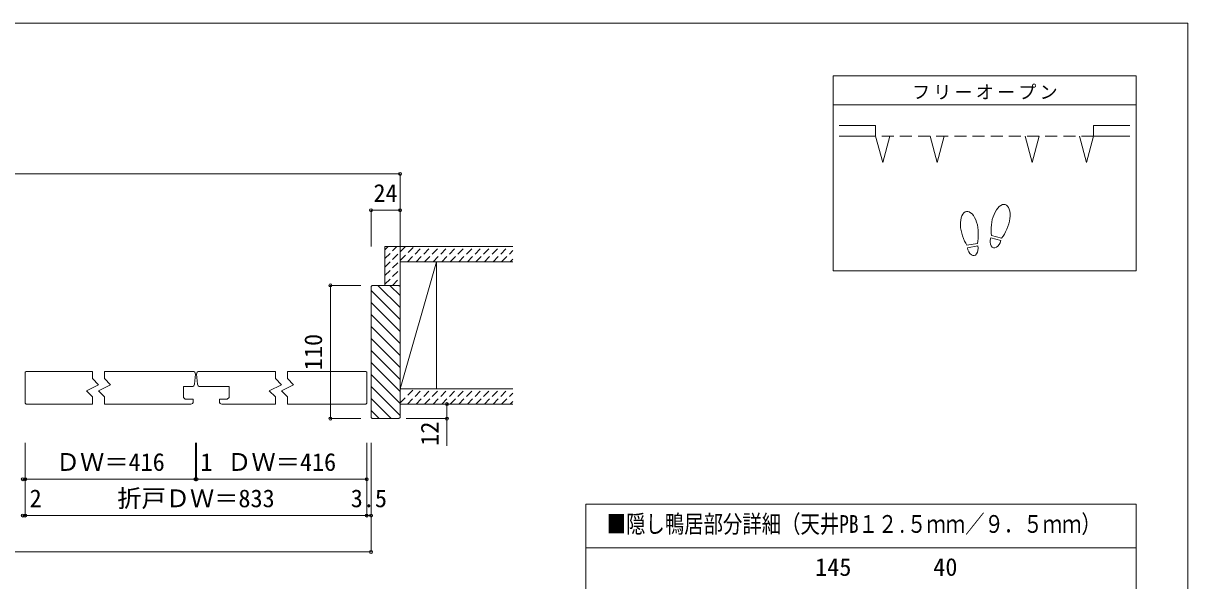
# Model space of a CAD drawing. Units: millimetres on the paper, with parts at other scales. Extents: x -197 to 198, y -138 to 137.
# Drawn here: x 5.5 to 197.8, y 45 to 137 of the extents above; entities that cross this region are included whole.
import ezdxf
from ezdxf.enums import TextEntityAlignment as Align

# ---------------------------------------------------------------- set-up
doc = ezdxf.new("R2010")
doc.units = ezdxf.units.MM
doc.header["$PDMODE"] = 32
doc.header["$PDSIZE"] = 0.5
doc.linetypes.add('DASHED1', pattern=[1.8, 1.2, -0.6])
doc.linetypes.add('DASHED2', pattern=[3, 2, -1])
for name, color, linetype, lineweight in [('0-0_補助線', 7, 'Continuous', 9), ('0-3_仕上げ', 2, 'Continuous', 9), ('0-4_枠', 3, 'Continuous', 9), ('0-6_扉', 6, 'Continuous', 9), ('0-A_文字', 7, 'Continuous', 9), ('0-B_寸法', 7, 'Continuous', 9), ('0-C_ハッチ', 4, 'DASHED1', 9), ('F-0_補助線', 7, 'Continuous', 9)]:
    doc.layers.add(name, color=color, linetype=linetype, lineweight=lineweight)
doc.styles.add('ＭＳ ゴシック', font='')
doc.styles.get('ＭＳ ゴシック').set_extended_font_data('MS Gothic')

msp = doc.modelspace()

# ---------------------------------------------------------------- linework, layer by layer
at = {"layer": '0-0_補助線', "color": 3}
for p, q in [((139.266, 128.333), (139.266, 96.133)), ((189.266, 128.333), (139.266, 128.333)), ((189.266, 128.333), (189.266, 96.133)), ((189.266, 123.533), (139.266, 123.533)), ((167.074, 101.547), (165.378, 102.001)), ((163.071, 100.676), (161.342, 100.371)), ((163.144, 100.262), (161.415, 99.957)), ((166.965, 101.141), (165.269, 101.596)), ((189.266, 96.133), (139.266, 96.133))]:
    msp.add_line(p, q, dxfattribs=at)
at = {"layer": '0-0_補助線', "color": 2}
for p, q in [((146.266, 120.15), (140.266, 120.15)), ((146.266, 120.15), (146.266, 118.35)), ((182.266, 120.15), (182.266, 118.35)), ((182.266, 120.15), (188.266, 120.15)), ((146.266, 118.35), (140.266, 118.35)), ((146.266, 118.35), (147.431, 114.003)), ((148.596, 118.35), (147.431, 114.003)), ((155.266, 118.35), (156.431, 114.003)), ((157.596, 118.35), (156.431, 114.003)), ((170.937, 118.35), (172.102, 114.003)), ((173.266, 118.35), (172.102, 114.003)), ((179.937, 118.35), (181.102, 114.003)), ((182.266, 118.35), (181.102, 114.003)), ((182.266, 118.35), (188.266, 118.35))]:
    msp.add_line(p, q, dxfattribs=at)
at = {"layer": '0-0_補助線', "linetype": 'DASHED2'}
msp.add_line((182.266, 118.35), (146.266, 118.35), dxfattribs=at)
at = {"layer": '0-0_補助線', "color": 3}
for centre, major_axis, ratio, start_param, end_param in [((161.739, 103.175), (-0.489, 2.773), 0.5, 4.3405914, 8.2257792), ((166.923, 104.376), (0.729, 2.72), 0.5, 4.3405914, 8.2257792), ((161.753, 103.096), (-0.593, 3.361), 0.4, 1.8506333, 2.4428768), ((161.753, 103.096), (-0.593, 3.361), 0.4, 3.8403085, 4.432552), ((166.902, 104.298), (0.883, 3.296), 0.4, 1.8506333, 2.4428768), ((166.902, 104.298), (0.883, 3.296), 0.4, 3.8403085, 4.432552), ((162.28, 100.11), (-0.254, 1.441), 0.6, 1.5707963, 4.712389), ((166.117, 101.368), (0.379, 1.413), 0.6, 1.5707963, 4.712389)]:
    msp.add_ellipse(centre, major_axis=major_axis, ratio=ratio, start_param=start_param, end_param=end_param, dxfattribs=at)
at = {"layer": '0-3_仕上げ'}
for p, q in [((65.232, 100.15), (86.331, 100.15)), ((65.232, 100.15), (65.232, 93.75)), ((67.732, 100.15), (67.732, 74.15)), ((67.732, 97.65), (86.331, 97.65)), ((73.732, 76.65), (73.732, 97.65)), ((67.732, 76.65), (86.331, 76.65)), ((67.732, 74.15), (86.331, 74.15))]:
    msp.add_line(p, q, dxfattribs=at)
at = {"layer": '0-3_仕上げ', "color": 7}
msp.add_line((73.732, 97.65), (67.732, 76.65), dxfattribs=at)
at = {"layer": '0-4_枠'}
for p, q in [((63.132, 93.75), (62.932, 93.55)), ((63.132, 93.75), (67.532, 93.75)), ((67.732, 93.55), (67.532, 93.75)), ((67.732, 93.55), (67.732, 71.95)), ((63.132, 71.75), (67.532, 71.75)), ((67.732, 71.95), (67.532, 71.75))]:
    msp.add_line(p, q, dxfattribs=at)
msp.add_lwpolyline([(63.132, 71.75), (62.932, 71.95), (62.932, 93.55)], dxfattribs=at)
at = {"layer": '0-6_扉'}
for p, q in [((5.832, 79.409), (5.973, 79.55)), ((5.832, 79.409), (5.973, 79.55)), ((5.832, 79.409), (5.973, 79.55)), ((5.832, 79.409), (5.973, 79.55)), ((5.832, 79.409), (5.973, 79.55)), ((5.832, 79.409), (5.973, 79.55)), ((5.832, 79.409), (5.973, 79.55)), ((5.832, 79.409), (5.832, 74.291)), ((5.832, 79.409), (5.832, 74.291)), ((5.832, 79.409), (5.832, 74.291)), ((5.832, 79.409), (5.832, 74.291)), ((18.932, 79.55), (33.534, 79.55)), ((33.783, 77.415), (33.932, 79.115)), ((34.284, 77.415), (34.135, 79.115)), ((47.132, 79.55), (34.416, 79.55)), ((62.091, 79.55), (49.132, 79.55)), ((62.232, 79.409), (62.091, 79.55)), ((62.232, 79.409), (62.091, 79.55)), ((62.232, 79.409), (62.091, 79.55)), ((62.232, 79.409), (62.091, 79.55)), ((62.232, 79.409), (62.091, 79.55)), ((62.232, 79.409), (62.091, 79.55)), ((62.232, 79.409), (62.091, 79.55)), ((62.232, 79.409), (62.091, 79.55)), ((31.984, 75.233), (31.984, 77.05)), ((33.385, 77.05), (31.984, 77.05)), ((34.682, 77.05), (39.484, 77.05)), ((39.484, 75.233), (39.484, 77.047)), ((39.201, 74.95), (39.484, 75.233)), ((5.832, 74.291), (5.973, 74.15)), ((5.832, 74.291), (5.973, 74.15)), ((5.832, 74.291), (5.973, 74.15)), ((5.832, 74.291), (5.973, 74.15)), ((5.832, 74.291), (5.973, 74.15)), ((5.832, 74.291), (5.973, 74.15)), ((5.832, 74.291), (5.973, 74.15)), ((5.832, 74.291), (5.973, 74.15)), ((16.932, 74.15), (5.973, 74.15)), ((33.184, 74.15), (18.932, 74.15)), ((33.584, 74.95), (33.584, 74.55)), ((33.584, 74.95), (33.584, 74.55)), ((33.584, 74.55), (33.584, 74.578)), ((39.201, 74.95), (37.884, 74.95)), ((37.884, 74.55), (37.884, 74.95)), ((47.132, 74.15), (38.284, 74.15)), ((62.091, 74.15), (49.132, 74.15))]:
    msp.add_line(p, q, dxfattribs=at)
at = {"layer": '0-6_扉', "color": 2}
for p, q in [((16.932, 78.35), (16.932, 79.55)), ((18.932, 78.35), (18.932, 79.55)), ((47.132, 78.35), (47.132, 79.55)), ((49.132, 78.35), (49.132, 79.55)), ((16.932, 74.15), (16.932, 75.35)), ((18.932, 74.15), (18.932, 75.35)), ((47.132, 74.15), (47.132, 75.35)), ((49.132, 74.15), (49.132, 75.35))]:
    msp.add_line(p, q, dxfattribs=at)
at = {"layer": '0-6_扉'}
for points in [[(5.832, 79.409), (5.973, 79.55), (16.932, 79.55)], [(62.232, 79.409), (62.232, 74.291), (62.091, 74.15)], [(31.984, 75.233), (32.266, 74.95), (33.584, 74.95)]]:
    msp.add_lwpolyline(points, dxfattribs=at)
at = {"layer": '0-6_扉', "color": 2}
for points in [[(16.932, 75.35), (15.932, 76.35), (17.932, 77.35), (16.932, 78.35)], [(18.932, 75.35), (17.932, 76.35), (19.932, 77.35), (18.932, 78.35)], [(47.132, 75.35), (46.132, 76.35), (48.132, 77.35), (47.132, 78.35)], [(49.132, 75.35), (48.132, 76.35), (50.132, 77.35), (49.132, 78.35)]]:
    msp.add_lwpolyline(points, dxfattribs=at)
at = {"layer": '0-6_扉'}
for centre, start, end in [((33.534, 79.15), 355, 90), ((33.534, 79.15), 355, 90), ((34.534, 79.15), 90, 185), ((33.385, 77.45), 270, 355), ((34.682, 77.45), 185, 270), ((33.184, 74.55), 270, 0), ((33.184, 74.55), 270, 0), ((38.284, 74.55), 180, 270)]:
    msp.add_arc(centre, 0.4, start, end, dxfattribs=at)
at = {"layer": '0-A_文字', "color": 3}
msp.add_line((189.266, 57.622), (189.266, -106), dxfattribs=at)
at = {"layer": '0-B_寸法', "color": 4}
for p, q in [((-170.068, 112.15), (67.732, 112.15)), ((67.732, 112.15), (67.732, 100.15)), ((62.932, 106.15), (67.732, 106.15)), ((62.932, 106.15), (62.932, 100.15)), ((67.732, 106.15), (67.732, 100.15)), ((56.232, 93.75), (56.232, 71.75)), ((56.232, 93.75), (61.232, 93.75)), ((75.458, 74.15), (68.732, 74.15)), ((75.458, 74.15), (75.458, 67.253)), ((56.232, 71.75), (61.232, 71.75)), ((75.458, 71.75), (68.732, 71.75)), ((5.832, 61.75), (5.832, 67.75)), ((33.932, 61.75), (33.932, 67.75)), ((34.135, 61.75), (34.135, 67.75)), ((62.232, 61.75), (62.232, 67.75)), ((62.932, 55.75), (62.932, 67.75)), ((5.832, 61.75), (33.932, 61.75)), ((5.832, 55.75), (5.832, 61.75)), ((33.932, 61.75), (34.135, 61.75)), ((34.135, 61.75), (62.232, 61.75)), ((62.232, 55.75), (62.232, 61.75)), ((5.432, 55.75), (5.832, 55.75)), ((5.832, 55.75), (62.232, 55.75)), ((62.232, 55.75), (62.932, 55.75)), ((62.932, 49.75), (62.932, 55.75)), ((-165.268, 49.75), (62.932, 49.75))]:
    msp.add_line(p, q, dxfattribs=at)
at = {"layer": '0-B_寸法', "color": 3}
msp.add_line((189.266, 50.422), (98.433, 50.422), dxfattribs=at)
msp.add_lwpolyline([(189.266, 57.622), (98.433, 57.622), (98.433, -24.189)], dxfattribs=at)
at = {"layer": '0-B_寸法'}
for p in [(67.732, 112.15), (62.932, 106.15), (67.732, 106.15), (56.232, 93.75), (75.458, 74.15), (56.232, 71.75), (75.458, 71.75), (5.432, 61.75), (5.832, 61.75), (33.932, 61.75), (34.135, 61.75), (62.232, 61.75), (5.432, 55.75), (5.832, 55.75), (62.232, 55.75), (62.932, 55.75), (62.932, 49.75)]:
    msp.add_point(p, dxfattribs=at)
at = {"layer": '0-C_ハッチ'}
for p, q in [((65.232, 96.764), (68.618, 100.15)), ((65.232, 98.178), (67.204, 100.15)), ((65.232, 99.592), (65.79, 100.15)), ((65.232, 95.35), (70.032, 100.15)), ((68.947, 97.65), (71.447, 100.15)), ((70.361, 97.65), (72.861, 100.15)), ((71.775, 97.65), (74.275, 100.15)), ((73.189, 97.65), (75.689, 100.15)), ((74.603, 97.65), (77.103, 100.15)), ((76.018, 97.65), (78.518, 100.15)), ((77.432, 97.65), (79.932, 100.15)), ((78.846, 97.65), (81.346, 100.15)), ((80.26, 97.65), (82.76, 100.15)), ((81.674, 97.65), (84.174, 100.15)), ((83.089, 97.65), (85.589, 100.15)), ((84.503, 97.65), (86.331, 99.478)), ((65.232, 93.935), (67.732, 96.435)), ((85.917, 97.65), (86.331, 98.063)), ((66.461, 93.75), (67.732, 95.021)), ((67.732, 74.35), (70.032, 76.65)), ((68.947, 74.15), (71.447, 76.65)), ((70.361, 74.15), (72.861, 76.65)), ((71.775, 74.15), (74.275, 76.65)), ((73.189, 74.15), (75.689, 76.65)), ((74.603, 74.15), (77.103, 76.65)), ((76.018, 74.15), (78.518, 76.65)), ((77.432, 74.15), (79.932, 76.65)), ((78.846, 74.15), (81.346, 76.65)), ((80.26, 74.15), (82.76, 76.65)), ((81.674, 74.15), (84.174, 76.65)), ((83.089, 74.15), (85.589, 76.65)), ((84.503, 74.15), (86.331, 75.978)), ((85.917, 74.15), (86.331, 74.563))]:
    msp.add_line(p, q, dxfattribs=at)
at = {"layer": '0-C_ハッチ', "linetype": 'Continuous'}
for p, q in [((62.932, 92.912), (67.732, 88.112)), ((64.074, 93.75), (67.732, 90.092)), ((66.054, 93.75), (67.732, 92.072)), ((62.932, 90.932), (67.732, 86.132)), ((62.932, 88.952), (67.732, 84.152)), ((62.932, 86.973), (67.732, 82.173)), ((62.932, 84.993), (67.732, 80.193)), ((62.932, 83.013), (67.732, 78.213)), ((62.932, 83.013), (67.732, 78.213)), ((62.932, 81.033), (67.732, 76.233)), ((62.932, 81.033), (67.732, 76.233)), ((62.932, 79.053), (67.732, 74.253)), ((62.932, 77.073), (67.732, 72.273)), ((62.932, 75.093), (66.275, 71.75)), ((62.932, 73.113), (64.295, 71.75))]:
    msp.add_line(p, q, dxfattribs=at)
at = {"layer": 'F-0_補助線', "color": 3, "lineweight": 18}
msp.add_lwpolyline([(-197.2, 137), (197.8, 137), (197.8, -138), (-197.2, -138)], close=True, dxfattribs=at)

# ---------------------------------------------------------------- texts
at = {"layer": '0-0_補助線', "style": 'ＭＳ ゴシック', "width": 0.8}
msp.add_text('■隠し鴨居部分詳細（天井PB１２.５ｍｍ／９．５ｍｍ）', height=2.933, dxfattribs=at).set_placement((101.85, 52.022), align=Align.BOTTOM_LEFT)
at = {"layer": '0-0_補助線', "insert": (152.266, 124.433), "char_height": 2.199, "attachment_point": 7, "style": 'ＭＳ ゴシック'}
msp.add_mtext('\\T1.17;フリーオープン', dxfattribs=at)
at = {"layer": '0-B_寸法', "style": 'ＭＳ ゴシック'}
for s, p in [('24', (63.332, 106.65)), ('ＤＷ＝416', (10.882, 62.25)), ('1', (34.761, 62.25)), ('ＤＷ＝416', (39.185, 62.25)), ('2', (6.551, 56.25)), ('折戸ＤＷ＝833', (21.032, 56.25)), ('3.5', (59.582, 56.25)), ('145', (136.279, 44.922)), ('40', (155.779, 44.922))]:
    msp.add_text(s, height=2.933, dxfattribs=at).set_placement(p, align=Align.BOTTOM_LEFT)
for s, p in [('110', (55.732, 79.75)), ('12', (74.958, 67.273))]:
    msp.add_text(s, height=2.933, rotation=90, dxfattribs=at).set_placement(p, align=Align.BOTTOM_LEFT)

doc.saveas('drawing.dxf')
